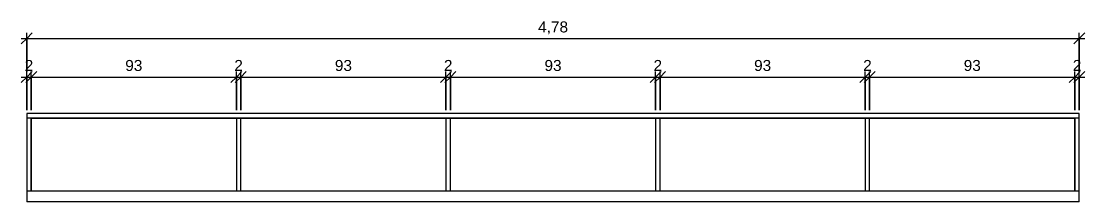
# Model space of a CAD drawing. Header units: millimetres. Extents: x 632 to 22386, y -104 to 8910.
# Drawn here: x 11122 to 15952, y 200 to 1019 of the extents above; entities that cross this region are included whole.
import ezdxf

# ---------------------------------------------------------------- set-up
doc = ezdxf.new("R2010")
doc.units = ezdxf.units.MM
for name, color, linetype, lineweight in [('A-ANNO-DIMS', 211, 'Continuous', 9), ('A-ANNO-DIMS-25', 211, 'Continuous', 9), ('I-FURN', 30, 'Continuous', 9)]:
    doc.layers.add(name, color=color, linetype=linetype, lineweight=lineweight)
doc.styles.add('@Arial Unicode MS', font='ARIALUNI.TTF', dxfattribs={"height": 50})
doc.dimstyles.new('CRT_-__Metros_-_Linha_de_chamada_3_5_mm', dxfattribs={"dimscale": 304.8, "dimtxt": 50.292243, "dimasz": 0.164042, "dimexe": 0.082021, "dimexo": 0.0625, "dimgap": 0.04101, "dimtad": 1, "dimdec": 0, "dimlfac": 0.1, "dimdsep": 46, "dimtxsty": '@Arial Unicode MS', "dimblk1": 'OBLIQUE', "dimblk2": 'OBLIQUE', "dimsah": 1, "dimcen": 0.09, "dimdle": 0.082021, "dimazin": 0, "dimtfac": 1, "dimtdec": 4, "dimtix": 1, "dimtmove": 0, "dimatfit": 3, "dimfxl": 0.492126, "dimfxlon": 1, "dimtvp": 1, "dimtolj": 1, "dimtzin": 0, "dimarcsym": 2})
doc.dimstyles.new('CRT_-__Metros_-_Linha_de_chamada_3_5_mm_1', dxfattribs={"dimscale": 304.8, "dimtxt": 50.292243, "dimasz": 0.164042, "dimexe": 0.082021, "dimexo": 0.0625, "dimgap": 0.04101, "dimtad": 1, "dimlfac": 0.001, "dimrnd": 0.01, "dimzin": 0, "dimdsep": 46, "dimtxsty": '@Arial Unicode MS', "dimblk1": 'OBLIQUE', "dimblk2": 'OBLIQUE', "dimsah": 1, "dimcen": 0.09, "dimdle": 0.082021, "dimazin": 0, "dimtfac": 1, "dimtdec": 4, "dimtix": 1, "dimtmove": 0, "dimatfit": 3, "dimfxl": 0.492126, "dimfxlon": 1, "dimtvp": 1, "dimtolj": 1, "dimtzin": 0, "dimarcsym": 2})

# ---------------------------------------------------------------- blocks, each defined once
blk = doc.blocks.new('RACK-BANCO QUARTO - RACK-BANCO QUARTO-4356055-VISTA INTERNA RACK_BANCO')
at = {"layer": 'I-FURN'}
for p, q in [((-8369.650772, 600), (-13149.650772, 600)), ((-13149.650772, 600), (-13149.650772, 250)), ((-13129.650772, 580), (-13149.650772, 580)), ((-13149.650772, 580), (-13149.650772, 250)), ((-13129.650772, 580), (-13129.650772, 250)), ((-8389.650772, 580), (-13129.650772, 580)), ((-13129.650772, 250), (-13129.650772, 580)), ((-13129.650772, 580), (-8389.650772, 580)), ((-13129.650772, 250), (-13129.650772, 580)), ((-12177.650772, 580), (-12197.650772, 580)), ((-12197.650772, 580), (-12197.650772, 250)), ((-12177.650772, 250), (-12177.650772, 580)), ((-11225.650772, 580), (-11245.650772, 580)), ((-11245.650772, 580), (-11245.650772, 250)), ((-11225.650772, 250), (-11225.650772, 580)), ((-10273.650772, 580), (-10293.650772, 580)), ((-10293.650772, 580), (-10293.650772, 250)), ((-10273.650772, 250), (-10273.650772, 580)), ((-9321.650772, 580), (-9341.650772, 580)), ((-9341.650772, 580), (-9341.650772, 250)), ((-9321.650772, 250), (-9321.650772, 580)), ((-8389.650772, 250), (-8389.650772, 580)), ((-8389.650772, 580), (-8389.650772, 250)), ((-8369.650772, 580), (-8389.650772, 580)), ((-8389.650772, 580), (-8389.650772, 250)), ((-8369.650772, 250), (-8369.650772, 600)), ((-8369.650772, 250), (-8369.650772, 580)), ((-13149.650772, 250), (-13129.650772, 250)), ((-13149.650772, 250), (-13129.650772, 250)), ((-13149.650772, 250), (-8369.650772, 250)), ((-13149.650772, 250), (-13149.650772, 200)), ((-13129.650772, 250), (-8389.650772, 250)), ((-12197.650772, 250), (-12177.650772, 250)), ((-11245.650772, 250), (-11225.650772, 250)), ((-10293.650772, 250), (-10273.650772, 250)), ((-9341.650772, 250), (-9321.650772, 250)), ((-8389.650772, 250), (-8369.650772, 250)), ((-8389.650772, 250), (-8369.650772, 250)), ((-8369.650772, 200), (-8369.650772, 250)), ((-8369.650772, 200), (-13149.650772, 200))]:
    blk.add_line(p, q, dxfattribs=at)
blk = doc.blocks.new('DIMBLOCK15-VISTA INTERNA RACK_BANCO')
at = {"layer": 'A-ANNO-DIMS-25', "lineweight": 18}
for p, q in [((11147.4, 766.3), (11172.4, 791.3)), ((11167.4, 766.3), (11192.4, 791.3)), ((11147.4, 766.3), (11122.4, 741.3)), ((11167.4, 766.3), (11142.4, 741.3))]:
    blk.add_line(p, q, dxfattribs=at)
at = {"layer": 'A-ANNO-DIMS-25'}
for p, q in [((11147.4, 616.3), (11147.4, 791.3)), ((11167.4, 616.3), (11167.4, 791.3)), ((11122.4, 766.3), (11167.4, 766.3)), ((11147.4, 766.3), (11147.4, 616.3)), ((11167.4, 766.3), (11167.4, 616.3))]:
    blk.add_line(p, q, dxfattribs=at)
at = {"layer": 'A-ANNO-DIMS-25', "color": 0, "insert": (11138, 843.7), "char_height": 50, "width": 46.468, "attachment_point": 1, "line_spacing_factor": 1.117605, "style": '@Arial Unicode MS'}
blk.add_mtext('2', dxfattribs=at)
blk = doc.blocks.new('_Oblique')
at = {"color": 0, "linetype": 'ByBlock', "lineweight": -2}
blk.add_line((-0.5, -0.5), (0.5, 0.5), dxfattribs=at)
blk = doc.blocks.new('DIMBLOCK16-VISTA INTERNA RACK_BANCO')
at = {"layer": 'A-ANNO-DIMS-25', "lineweight": 18}
for p, q in [((11167.4, 766.3), (11192.4, 791.3)), ((12099.4, 766.3), (12124.4, 791.3)), ((11167.4, 766.3), (11142.4, 741.3)), ((12099.4, 766.3), (12074.4, 741.3))]:
    blk.add_line(p, q, dxfattribs=at)
at = {"layer": 'A-ANNO-DIMS-25'}
for p, q in [((11167.4, 616.3), (11167.4, 791.3)), ((12099.4, 616.3), (12099.4, 791.3)), ((11167.4, 766.3), (12099.4, 766.3)), ((11167.4, 766.3), (11167.4, 616.3)), ((12099.4, 766.3), (12099.4, 616.3))]:
    blk.add_line(p, q, dxfattribs=at)
at = {"layer": 'A-ANNO-DIMS-25', "color": 0, "insert": (11594.7, 843.7), "char_height": 50, "width": 92.937, "attachment_point": 1, "line_spacing_factor": 1.117605, "style": '@Arial Unicode MS'}
blk.add_mtext('93', dxfattribs=at)
blk = doc.blocks.new('DIMBLOCK17-VISTA INTERNA RACK_BANCO')
at = {"layer": 'A-ANNO-DIMS-25', "lineweight": 18}
for p, q in [((12099.4, 766.3), (12124.4, 791.3)), ((12119.4, 766.3), (12144.4, 791.3)), ((12099.4, 766.3), (12074.4, 741.3)), ((12119.4, 766.3), (12094.4, 741.3))]:
    blk.add_line(p, q, dxfattribs=at)
at = {"layer": 'A-ANNO-DIMS-25'}
for p, q in [((12099.4, 616.3), (12099.4, 791.3)), ((12119.4, 616.3), (12119.4, 791.3)), ((12099.4, 766.3), (12119.4, 766.3)), ((12099.4, 766.3), (12099.4, 616.3)), ((12119.4, 766.3), (12119.4, 616.3))]:
    blk.add_line(p, q, dxfattribs=at)
at = {"layer": 'A-ANNO-DIMS-25', "color": 0, "insert": (12090, 843.7), "char_height": 50, "width": 46.468, "attachment_point": 1, "line_spacing_factor": 1.117605, "style": '@Arial Unicode MS'}
blk.add_mtext('2', dxfattribs=at)
blk = doc.blocks.new('DIMBLOCK18-VISTA INTERNA RACK_BANCO')
at = {"layer": 'A-ANNO-DIMS-25', "lineweight": 18}
for p, q in [((12119.4, 766.3), (12144.4, 791.3)), ((13051.4, 766.3), (13076.4, 791.3)), ((12119.4, 766.3), (12094.4, 741.3)), ((13051.4, 766.3), (13026.4, 741.3))]:
    blk.add_line(p, q, dxfattribs=at)
at = {"layer": 'A-ANNO-DIMS-25'}
for p, q in [((12119.4, 616.3), (12119.4, 791.3)), ((13051.4, 616.3), (13051.4, 791.3)), ((12119.4, 766.3), (13051.4, 766.3)), ((12119.4, 766.3), (12119.4, 616.3)), ((13051.4, 766.3), (13051.4, 616.3))]:
    blk.add_line(p, q, dxfattribs=at)
at = {"layer": 'A-ANNO-DIMS-25', "color": 0, "insert": (12546.7, 843.7), "char_height": 50, "width": 92.937, "attachment_point": 1, "line_spacing_factor": 1.117605, "style": '@Arial Unicode MS'}
blk.add_mtext('93', dxfattribs=at)
blk = doc.blocks.new('DIMBLOCK19-VISTA INTERNA RACK_BANCO')
at = {"layer": 'A-ANNO-DIMS-25', "lineweight": 18}
for p, q in [((13051.4, 766.3), (13076.4, 791.3)), ((13071.4, 766.3), (13096.4, 791.3)), ((13051.4, 766.3), (13026.4, 741.3)), ((13071.4, 766.3), (13046.4, 741.3))]:
    blk.add_line(p, q, dxfattribs=at)
at = {"layer": 'A-ANNO-DIMS-25'}
for p, q in [((13051.4, 616.3), (13051.4, 791.3)), ((13071.4, 616.3), (13071.4, 791.3)), ((13051.4, 766.3), (13071.4, 766.3)), ((13051.4, 766.3), (13051.4, 616.3)), ((13071.4, 766.3), (13071.4, 616.3))]:
    blk.add_line(p, q, dxfattribs=at)
at = {"layer": 'A-ANNO-DIMS-25', "color": 0, "insert": (13042, 843.7), "char_height": 50, "width": 46.468, "attachment_point": 1, "line_spacing_factor": 1.117605, "style": '@Arial Unicode MS'}
blk.add_mtext('2', dxfattribs=at)
blk = doc.blocks.new('DIMBLOCK20-VISTA INTERNA RACK_BANCO')
at = {"layer": 'A-ANNO-DIMS-25', "lineweight": 18}
for p, q in [((13071.4, 766.3), (13096.4, 791.3)), ((14003.4, 766.3), (14028.4, 791.3)), ((13071.4, 766.3), (13046.4, 741.3)), ((14003.4, 766.3), (13978.4, 741.3))]:
    blk.add_line(p, q, dxfattribs=at)
at = {"layer": 'A-ANNO-DIMS-25'}
for p, q in [((13071.4, 616.3), (13071.4, 791.3)), ((14003.4, 616.3), (14003.4, 791.3)), ((13071.4, 766.3), (14003.4, 766.3)), ((13071.4, 766.3), (13071.4, 616.3)), ((14003.4, 766.3), (14003.4, 616.3))]:
    blk.add_line(p, q, dxfattribs=at)
at = {"layer": 'A-ANNO-DIMS-25', "color": 0, "insert": (13498.7, 843.7), "char_height": 50, "width": 92.937, "attachment_point": 1, "line_spacing_factor": 1.117605, "style": '@Arial Unicode MS'}
blk.add_mtext('93', dxfattribs=at)
blk = doc.blocks.new('DIMBLOCK21-VISTA INTERNA RACK_BANCO')
at = {"layer": 'A-ANNO-DIMS-25', "lineweight": 18}
for p, q in [((14003.4, 766.3), (14028.4, 791.3)), ((14023.4, 766.3), (14048.4, 791.3)), ((14003.4, 766.3), (13978.4, 741.3)), ((14023.4, 766.3), (13998.4, 741.3))]:
    blk.add_line(p, q, dxfattribs=at)
at = {"layer": 'A-ANNO-DIMS-25'}
for p, q in [((14003.4, 616.3), (14003.4, 791.3)), ((14023.4, 616.3), (14023.4, 791.3)), ((14003.4, 766.3), (14023.4, 766.3)), ((14003.4, 766.3), (14003.4, 616.3)), ((14023.4, 766.3), (14023.4, 616.3))]:
    blk.add_line(p, q, dxfattribs=at)
at = {"layer": 'A-ANNO-DIMS-25', "color": 0, "insert": (13994, 843.7), "char_height": 50, "width": 46.468, "attachment_point": 1, "line_spacing_factor": 1.117605, "style": '@Arial Unicode MS'}
blk.add_mtext('2', dxfattribs=at)
blk = doc.blocks.new('DIMBLOCK22-VISTA INTERNA RACK_BANCO')
at = {"layer": 'A-ANNO-DIMS-25', "lineweight": 18}
for p, q in [((14023.4, 766.3), (14048.4, 791.3)), ((14955.4, 766.3), (14980.4, 791.3)), ((14023.4, 766.3), (13998.4, 741.3)), ((14955.4, 766.3), (14930.4, 741.3))]:
    blk.add_line(p, q, dxfattribs=at)
at = {"layer": 'A-ANNO-DIMS-25'}
for p, q in [((14023.4, 616.3), (14023.4, 791.3)), ((14955.4, 616.3), (14955.4, 791.3)), ((14023.4, 766.3), (14955.4, 766.3)), ((14023.4, 766.3), (14023.4, 616.3)), ((14955.4, 766.3), (14955.4, 616.3))]:
    blk.add_line(p, q, dxfattribs=at)
at = {"layer": 'A-ANNO-DIMS-25', "color": 0, "insert": (14450.7, 843.7), "char_height": 50, "width": 92.937, "attachment_point": 1, "line_spacing_factor": 1.117605, "style": '@Arial Unicode MS'}
blk.add_mtext('93', dxfattribs=at)
blk = doc.blocks.new('DIMBLOCK23-VISTA INTERNA RACK_BANCO')
at = {"layer": 'A-ANNO-DIMS-25', "lineweight": 18}
for p, q in [((14955.4, 766.3), (14980.4, 791.3)), ((14975.4, 766.3), (15000.4, 791.3)), ((14955.4, 766.3), (14930.4, 741.3)), ((14975.4, 766.3), (14950.4, 741.3))]:
    blk.add_line(p, q, dxfattribs=at)
at = {"layer": 'A-ANNO-DIMS-25'}
for p, q in [((14955.4, 616.3), (14955.4, 791.3)), ((14975.4, 616.3), (14975.4, 791.3)), ((14955.4, 766.3), (14975.4, 766.3)), ((14955.4, 766.3), (14955.4, 616.3)), ((14975.4, 766.3), (14975.4, 616.3))]:
    blk.add_line(p, q, dxfattribs=at)
at = {"layer": 'A-ANNO-DIMS-25', "color": 0, "insert": (14946, 843.7), "char_height": 50, "width": 46.468, "attachment_point": 1, "line_spacing_factor": 1.117605, "style": '@Arial Unicode MS'}
blk.add_mtext('2', dxfattribs=at)
blk = doc.blocks.new('DIMBLOCK24-VISTA INTERNA RACK_BANCO')
at = {"layer": 'A-ANNO-DIMS-25', "lineweight": 18}
for p, q in [((14975.4, 766.3), (15000.4, 791.3)), ((15907.4, 766.3), (15932.4, 791.3)), ((14975.4, 766.3), (14950.4, 741.3)), ((15907.4, 766.3), (15882.4, 741.3))]:
    blk.add_line(p, q, dxfattribs=at)
at = {"layer": 'A-ANNO-DIMS-25'}
for p, q in [((14975.4, 616.3), (14975.4, 791.3)), ((15907.4, 616.3), (15907.4, 791.3)), ((14975.4, 766.3), (15907.4, 766.3)), ((14975.4, 766.3), (14975.4, 616.3)), ((15907.4, 766.3), (15907.4, 616.3))]:
    blk.add_line(p, q, dxfattribs=at)
at = {"layer": 'A-ANNO-DIMS-25', "color": 0, "insert": (15402.7, 843.7), "char_height": 50, "width": 92.937, "attachment_point": 1, "line_spacing_factor": 1.117605, "style": '@Arial Unicode MS'}
blk.add_mtext('93', dxfattribs=at)
blk = doc.blocks.new('DIMBLOCK25-VISTA INTERNA RACK_BANCO')
at = {"layer": 'A-ANNO-DIMS-25', "lineweight": 18}
for p, q in [((15907.4, 766.3), (15932.4, 791.3)), ((15927.4, 766.3), (15952.4, 791.3)), ((15907.4, 766.3), (15882.4, 741.3)), ((15927.4, 766.3), (15902.4, 741.3))]:
    blk.add_line(p, q, dxfattribs=at)
at = {"layer": 'A-ANNO-DIMS-25'}
for p, q in [((15907.4, 616.3), (15907.4, 791.3)), ((15927.4, 616.3), (15927.4, 791.3)), ((15907.4, 766.3), (15952.4, 766.3)), ((15907.4, 766.3), (15907.4, 616.3)), ((15927.4, 766.3), (15927.4, 616.3))]:
    blk.add_line(p, q, dxfattribs=at)
at = {"layer": 'A-ANNO-DIMS-25', "color": 0, "insert": (15898, 843.7), "char_height": 50, "width": 46.468, "attachment_point": 1, "line_spacing_factor": 1.117605, "style": '@Arial Unicode MS'}
blk.add_mtext('2', dxfattribs=at)
blk = doc.blocks.new('DIMBLOCK26-VISTA INTERNA RACK_BANCO')
at = {"layer": 'A-ANNO-DIMS-25', "lineweight": 18}
for p, q in [((11147.4, 941.3), (11172.4, 966.3)), ((15927.4, 941.3), (15952.4, 966.3)), ((11147.4, 941.3), (11122.4, 916.3)), ((15927.4, 941.3), (15902.4, 916.3))]:
    blk.add_line(p, q, dxfattribs=at)
at = {"layer": 'A-ANNO-DIMS-25'}
for p, q in [((11147.4, 791.3), (11147.4, 966.3)), ((15927.4, 791.3), (15927.4, 966.3)), ((11122.4, 941.3), (15952.4, 941.3)), ((11147.4, 941.3), (11147.4, 791.3)), ((15927.4, 941.3), (15927.4, 791.3))]:
    blk.add_line(p, q, dxfattribs=at)
at = {"layer": 'A-ANNO-DIMS-25', "color": 0, "insert": (13469.8, 1018.7), "char_height": 50, "width": 162.337, "attachment_point": 1, "line_spacing_factor": 1.117605, "style": '@Arial Unicode MS'}
blk.add_mtext('4,78', dxfattribs=at)

msp = doc.modelspace()

# ---------------------------------------------------------------- block references
at = {"layer": 'I-FURN'}
msp.add_blockref('RACK-BANCO QUARTO - RACK-BANCO QUARTO-4356055-VISTA INTERNA RACK_BANCO', (24297.042, 0), dxfattribs=at)

# ---------------------------------------------------------------- dimensions: what is measured, and where the dimension line sits
at = {"layer": 'A-ANNO-DIMS'}
for base, p1, p2, dimstyle, override, picture, middle in [((15927.391, 941.315), (11147.391, 791.315), (15927.391, 791.315), 'CRT_-__Metros_-_Linha_de_chamada_3_5_mm_1', {"dimpost": '<>', "dimfxl": 4780}, 'DIMBLOCK26-VISTA INTERNA RACK_BANCO', (13537.391, 979.361)), ((11167.391, 766.315), (11147.391, 616.315), (11167.391, 616.315), 'CRT_-__Metros_-_Linha_de_chamada_3_5_mm', {"dimpost": '<>', "dimfxl": 20}, 'DIMBLOCK15-VISTA INTERNA RACK_BANCO', (11157.391, 803.934)), ((12099.391, 766.315), (11167.391, 616.315), (12099.391, 616.315), 'CRT_-__Metros_-_Linha_de_chamada_3_5_mm', {"dimpost": '<>', "dimfxl": 932}, 'DIMBLOCK16-VISTA INTERNA RACK_BANCO', (11633.391, 804.361)), ((12119.391, 766.315), (12099.391, 616.315), (12119.391, 616.315), 'CRT_-__Metros_-_Linha_de_chamada_3_5_mm', {"dimpost": '<>', "dimfxl": 20}, 'DIMBLOCK17-VISTA INTERNA RACK_BANCO', (12109.391, 803.934)), ((13051.391, 766.315), (12119.391, 616.315), (13051.391, 616.315), 'CRT_-__Metros_-_Linha_de_chamada_3_5_mm', {"dimpost": '<>', "dimfxl": 932}, 'DIMBLOCK18-VISTA INTERNA RACK_BANCO', (12585.391, 804.361)), ((13071.391, 766.315), (13051.391, 616.315), (13071.391, 616.315), 'CRT_-__Metros_-_Linha_de_chamada_3_5_mm', {"dimpost": '<>', "dimfxl": 20}, 'DIMBLOCK19-VISTA INTERNA RACK_BANCO', (13061.391, 803.934)), ((14003.391, 766.315), (13071.391, 616.315), (14003.391, 616.315), 'CRT_-__Metros_-_Linha_de_chamada_3_5_mm', {"dimpost": '<>', "dimfxl": 932}, 'DIMBLOCK20-VISTA INTERNA RACK_BANCO', (13537.391, 804.361)), ((14023.391, 766.315), (14003.391, 616.315), (14023.391, 616.315), 'CRT_-__Metros_-_Linha_de_chamada_3_5_mm', {"dimpost": '<>', "dimfxl": 20}, 'DIMBLOCK21-VISTA INTERNA RACK_BANCO', (14013.391, 803.934)), ((14955.391, 766.315), (14023.391, 616.315), (14955.391, 616.315), 'CRT_-__Metros_-_Linha_de_chamada_3_5_mm', {"dimpost": '<>', "dimfxl": 932}, 'DIMBLOCK22-VISTA INTERNA RACK_BANCO', (14489.391, 804.361)), ((14975.391, 766.315), (14955.391, 616.315), (14975.391, 616.315), 'CRT_-__Metros_-_Linha_de_chamada_3_5_mm', {"dimpost": '<>', "dimfxl": 20}, 'DIMBLOCK23-VISTA INTERNA RACK_BANCO', (14965.391, 803.934)), ((15907.391, 766.315), (14975.391, 616.315), (15907.391, 616.315), 'CRT_-__Metros_-_Linha_de_chamada_3_5_mm', {"dimpost": '<>', "dimfxl": 932}, 'DIMBLOCK24-VISTA INTERNA RACK_BANCO', (15441.391, 804.361)), ((15927.391, 766.315), (15907.391, 616.315), (15927.391, 616.315), 'CRT_-__Metros_-_Linha_de_chamada_3_5_mm', {"dimpost": '<>', "dimfxl": 20}, 'DIMBLOCK25-VISTA INTERNA RACK_BANCO', (15917.391, 803.934))]:
    dim = msp.add_linear_dim(base=base, p1=p1, p2=p2, dimstyle=dimstyle, override=override, dxfattribs=at)
    dim.commit()
    dim.dimension.update_dxf_attribs({"geometry": picture, "text_midpoint": middle})

doc.saveas('drawing.dxf')
